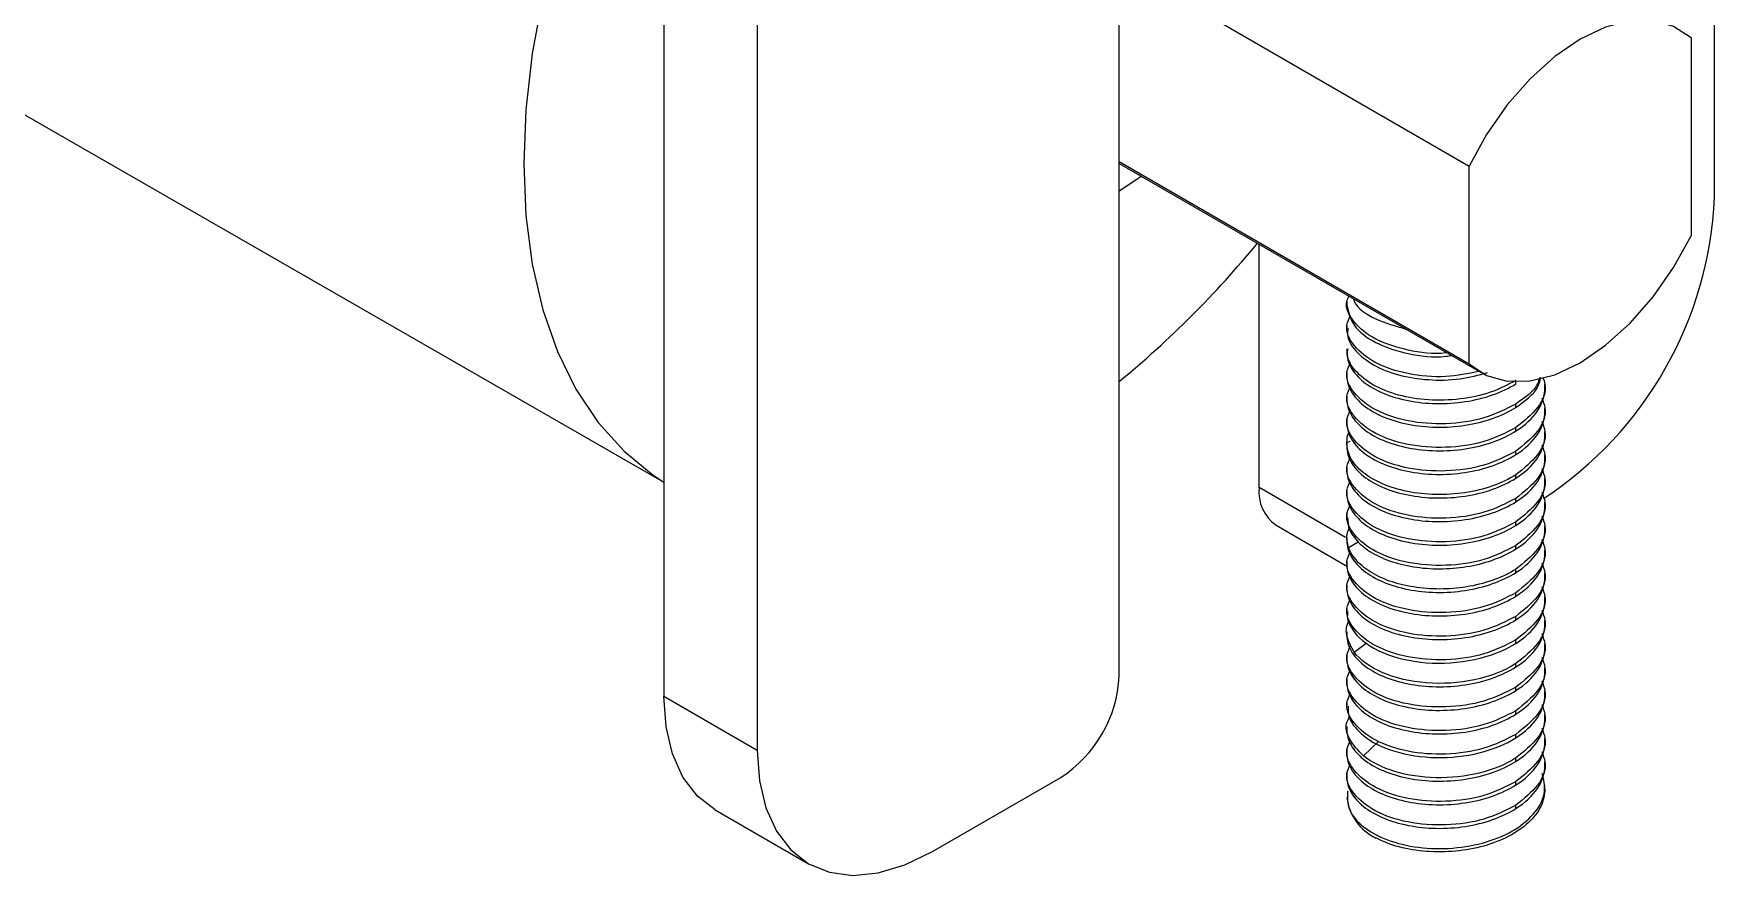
# Model space of a CAD drawing. Header units: millimetres. Extents: x 2 to 418, y 2 to 295.
# Drawn here: x 355.91 to 362.7, y 79.77 to 83.17 of the extents above; entities that cross this region are included whole.
import ezdxf

# ---------------------------------------------------------------- set-up
doc = ezdxf.new("R2010")
doc.units = ezdxf.units.MM

msp = doc.modelspace()

# ---------------------------------------------------------------- linework, layer by layer
at = {"color": 7, "linetype": 'Continuous', "lineweight": 25}
for p, q in [((346.49326, 88.23004), (358.46037, 81.35999)), ((358.46037, 85.50296), (358.46037, 80.49485)), ((358.8375, 85.28525), (358.8375, 80.27714)), ((362.70301, 82.50865), (362.70301, 84.84962)), ((360.29885, 80.5764), (360.29885, 83.5978)), ((360.29885, 83.45233), (361.71306, 82.63592)), ((362.60873, 83.15298), (362.60873, 82.35479)), ((360.29885, 82.65414), (361.71306, 81.83773)), ((360.29885, 82.64656), (361.76093, 81.80252)), ((361.71306, 81.83773), (361.71306, 82.63592)), ((360.86454, 81.33838), (360.86454, 82.31999)), ((361.21878, 82.08873), (361.21878, 82.07513)), ((361.21878, 81.99347), (361.21878, 81.97987)), ((361.21878, 81.89821), (361.21878, 81.8846)), ((361.21878, 81.80295), (361.21878, 81.78934)), ((362.01878, 81.7417), (362.01878, 81.75531)), ((361.21878, 81.70768), (361.21878, 81.69407)), ((361.90163, 81.66178), (361.90163, 81.67539)), ((361.21878, 81.61242), (361.21878, 81.59881)), ((362.01878, 81.64644), (362.01878, 81.66005)), ((361.90163, 81.56652), (361.90163, 81.58012)), ((362.01878, 81.55118), (362.01878, 81.56479)), ((361.21878, 81.51715), (361.21878, 81.50355)), ((361.90163, 81.47125), (361.90163, 81.48486)), ((362.01878, 81.45592), (362.01878, 81.46952)), ((361.21878, 81.42189), (361.21878, 81.40828)), ((361.21878, 81.32663), (361.21878, 81.31302)), ((361.90163, 81.37599), (361.90163, 81.3896)), ((362.01878, 81.36065), (362.01878, 81.37426)), ((361.90163, 81.28073), (361.90163, 81.29433)), ((362.01878, 81.26539), (362.01878, 81.279)), ((361.21878, 81.23137), (361.21878, 81.21776)), ((361.22087, 81.21783), (361.22576, 81.17766)), ((361.90163, 81.18546), (361.90163, 81.19907)), ((360.93358, 81.18576), (361.22165, 81.01947)), ((361.21878, 81.1361), (361.21878, 81.12249)), ((362.01878, 81.17013), (362.01878, 81.18373)), ((361.90163, 81.0902), (361.90163, 81.10381)), ((362.01878, 81.07486), (362.01878, 81.08847)), ((361.21878, 81.04084), (361.21878, 81.02723)), ((361.90163, 80.99494), (361.90163, 81.00855)), ((362.01878, 80.9796), (362.01878, 80.99321)), ((361.21878, 80.94558), (361.21878, 80.93197)), ((361.21878, 80.85031), (361.21878, 80.83671)), ((361.90163, 80.89967), (361.90163, 80.91328)), ((362.01878, 80.88434), (362.01878, 80.89795)), ((361.90163, 80.80441), (361.90163, 80.81802)), ((362.01878, 80.78907), (362.01878, 80.80268)), ((361.21878, 80.75505), (361.21878, 80.74144)), ((361.90163, 80.70915), (361.90163, 80.72276)), ((361.21878, 80.65979), (361.21878, 80.64618)), ((362.01878, 80.69381), (362.01878, 80.70742)), ((361.90163, 80.61388), (361.90163, 80.62749)), ((362.01878, 80.59855), (362.01878, 80.61216)), ((361.21878, 80.56452), (361.21878, 80.55092)), ((361.90163, 80.51862), (361.90163, 80.53223)), ((362.01878, 80.50328), (362.01878, 80.51689)), ((358.8375, 80.27714), (358.46037, 80.49485)), ((361.21878, 80.46926), (361.21878, 80.45565)), ((361.21878, 80.37399), (361.21878, 80.36039)), ((361.90163, 80.42336), (361.90163, 80.43697)), ((362.01878, 80.40802), (362.01878, 80.42163)), ((361.28556, 80.25512), (361.34808, 80.31448)), ((361.90163, 80.32809), (361.90163, 80.3417)), ((362.01878, 80.31276), (362.01878, 80.32637)), ((361.21878, 80.27874), (361.21878, 80.26513)), ((361.90163, 80.23283), (361.90163, 80.24644)), ((361.21878, 80.18347), (361.21878, 80.16986)), ((362.01878, 80.2175), (362.01878, 80.2311)), ((359.5446, 79.8688), (360.06315, 80.16815)), ((361.90163, 80.13757), (361.90163, 80.15118)), ((362.01878, 80.12223), (362.01878, 80.13584)), ((358.66752, 80.037), (359.04464, 79.81929)), ((361.90163, 80.04231), (361.90163, 80.05591))]:
    msp.add_line(p, q, dxfattribs=at)
at = {"color": 8, "linetype": 'Continuous', "lineweight": 25}
for p, q in [((361.90163, 81.75704), (361.90163, 81.7651)), ((361.21892, 81.5197), (361.23202, 81.52579)), ((361.21336, 81.137), (360.86454, 81.33838)), ((361.22586, 81.09587), (361.26479, 81.11883)), ((361.24838, 80.67375), (361.29652, 80.70958))]:
    msp.add_line(p, q, dxfattribs=at)
at = {"color": 7, "linetype": 'Continuous', "lineweight": 25, "flags": 128}
for points in [[(358.46037, 84.58275), (358.41757, 84.5055), (358.29935, 84.27285), (358.19477, 84.03618), (358.10472, 83.79751), (358.02998, 83.55887), (357.97117, 83.32231), (357.9288, 83.08983), (357.90323, 82.86343), (357.89469, 82.64503), (357.90323, 82.4365), (357.9288, 82.23961), (357.97117, 82.05605), (358.02998, 81.88739), (358.10472, 81.73505), (358.19477, 81.60035), (358.29935, 81.48442), (358.41757, 81.38827), (358.46037, 81.36043)], [(362.60873, 83.15298), (362.53848, 83.19974), (362.45567, 83.22306), (362.36304, 83.22215), (362.26368, 83.19705), (362.1609, 83.14859), (362.05812, 83.07838), (361.95876, 82.98877), (361.86613, 82.88273), (361.78331, 82.76379), (361.71306, 82.63592)], [(360.29885, 82.53635), (360.33801, 82.56108), (360.3877, 82.59526)], [(361.71306, 81.83773), (361.78331, 81.79097), (361.86613, 81.76765), (361.95876, 81.76856), (362.05812, 81.79366), (362.1609, 81.84212), (362.26368, 81.91233), (362.36304, 82.00194), (362.45567, 82.10798), (362.53848, 82.22692), (362.60873, 82.35479)], [(358.66752, 80.037), (358.66748, 80.03702), (358.59542, 80.09285), (358.53744, 80.16863), (358.49498, 80.2625), (358.46908, 80.37214), (358.46037, 80.49485)], [(358.8375, 80.27714), (358.8462, 80.15443), (358.8721, 80.04479), (358.91457, 79.95093), (358.97254, 79.87515), (359.0446, 79.81931), (359.12898, 79.78481), (359.22358, 79.77248), (359.3261, 79.78262), (359.43399, 79.815), (359.5446, 79.8688)]]:
    msp.add_lwpolyline(points, dxfattribs=at)
at = {"color": 7, "linetype": 'Continuous', "lineweight": 25}
for centre, radius, start, end in [((361.1741, 82.57387), 1.53031, 303.256245, 357.55727), ((357.71752, 84.90801), 4.06628, 309.406104, 320.54782), ((361.02787, 81.32035), 0.16433, 173.701152, 234.986667), ((359.78711, 80.59968), 0.51227, 302.605478, 357.394522), ((361.42424, 80.11026), 0.20683, 186.593628, 244.726513)]:
    msp.add_arc(centre, radius, start, end, dxfattribs=at)
for points, knots in [([(361.62281, 81.88225), (361.62147, 81.88204), (361.56912, 81.87385), (361.46135, 81.89028), (361.32795, 81.93249), (361.24251, 82.00394), (361.20842, 82.06874), (361.2237, 82.10346), (361.22693, 82.11079)], [0, 0, 0, 0, 0.0061199, 0.2390103, 0.4719007, 0.7047911, 0.9376815, 1, 1, 1, 1]), ([(361.21878, 82.07513), (361.22478, 82.04693), (361.23678, 81.99055), (361.32947, 81.91894), (361.46099, 81.87618), (361.57544, 81.86046), (361.63389, 81.87025), (361.64142, 81.87151)], [0, 0, 0, 0, 0.241086, 0.482172, 0.723258, 0.964344, 1, 1, 1, 1]), ([(361.24456, 82.10061), (361.24595, 82.09637), (361.25635, 82.06449), (361.32831, 82.015), (361.41534, 81.98988), (361.45741, 81.97773)], [0, 0, 0, 0, 0.0733636, 0.5519793, 1, 1, 1, 1]), ([(361.75312, 81.80702), (361.70863, 81.79808), (361.61343, 81.77895), (361.46156, 81.79296), (361.32813, 81.83776), (361.24157, 81.90857), (361.20781, 81.97988), (361.22738, 82.02076), (361.23387, 82.0343)], [0, 0, 0, 0, 0.1633372, 0.3494528, 0.5355684, 0.721684, 0.9077996, 1, 1, 1, 1]), ([(361.22339, 81.97973), (361.22213, 81.97193), (361.21716, 81.94115), (361.25068, 81.8884), (361.32086, 81.83096), (361.42436, 81.78972), (361.54659, 81.77009), (361.67404, 81.77209), (361.75071, 81.79228), (361.7873, 81.80191)], [0, 0, 0, 0, 0.054252, 0.2141991, 0.3741462, 0.5340934, 0.6940405, 0.8539877, 1, 1, 1, 1]), ([(361.21878, 81.8846), (361.21878, 81.86342), (361.22461, 81.84224), (361.24741, 81.80183), (361.26438, 81.7826), (361.30801, 81.74788), (361.33467, 81.73239), (361.39538, 81.7066), (361.42943, 81.69631), (361.50199, 81.68194), (361.5405, 81.67786), (361.61866, 81.67639), (361.6583, 81.679), (361.73533, 81.69082), (361.77271, 81.70003), (361.84197, 81.72438), (361.87386, 81.73952), (361.90163, 81.75704)], [0, 0, 0, 0, 0.125, 0.125, 0.25, 0.25, 0.375, 0.375, 0.5, 0.5, 0.625, 0.625, 0.75, 0.75, 0.875, 0.875, 1, 1, 1, 1]), ([(361.90163, 81.77065), (361.86853, 81.75319), (361.80235, 81.71827), (361.67658, 81.6919), (361.54693, 81.68806), (361.42427, 81.70817), (361.32088, 81.74928), (361.25068, 81.80675), (361.21716, 81.8595), (361.22213, 81.89028), (361.22339, 81.89807)], [0, 0, 0, 0, 0.1362549, 0.2725098, 0.4087646, 0.5450195, 0.6812744, 0.8175293, 0.9537841, 1, 1, 1, 1]), ([(361.90163, 81.67539), (361.86036, 81.65449), (361.77782, 81.61268), (361.61822, 81.59014), (361.46201, 81.60182), (361.32801, 81.6474), (361.2416, 81.718), (361.20781, 81.78936), (361.22738, 81.83023), (361.23387, 81.84377)], [0, 0, 0, 0, 0.15395527, 0.30791054, 0.46186582, 0.61582109, 0.76977636, 0.92373163, 1, 1, 1, 1]), ([(361.90163, 81.58012), (361.86036, 81.55922), (361.77782, 81.51742), (361.61822, 81.49488), (361.46201, 81.50655), (361.32801, 81.55214), (361.2416, 81.62274), (361.20781, 81.6941), (361.22738, 81.73497), (361.23387, 81.74851)], [0, 0, 0, 0, 0.15395527, 0.30791054, 0.46186582, 0.61582109, 0.76977636, 0.92373163, 1, 1, 1, 1]), ([(361.21878, 81.78934), (361.21878, 81.76815), (361.22461, 81.74698), (361.24741, 81.70657), (361.26438, 81.68734), (361.30801, 81.65262), (361.33467, 81.63713), (361.39538, 81.61134), (361.42943, 81.60105), (361.50199, 81.58667), (361.5405, 81.58259), (361.61866, 81.58113), (361.6583, 81.58374), (361.73533, 81.59556), (361.77271, 81.60477), (361.84197, 81.62912), (361.87386, 81.64426), (361.90163, 81.66178)], [0, 0, 0, 0, 0.125, 0.125, 0.25, 0.25, 0.375, 0.375, 0.5, 0.5, 0.625, 0.625, 0.75, 0.75, 0.875, 0.875, 1, 1, 1, 1]), ([(362.00985, 81.78298), (362.0134, 81.7738), (362.02906, 81.73332), (361.99739, 81.65727), (361.93355, 81.60584), (361.90163, 81.58012)], [0, 0, 0, 0, 0.1278899, 0.563945, 1, 1, 1, 1]), ([(361.90163, 81.66178), (361.93714, 81.68715), (361.98754, 81.72317), (361.99801, 81.76874), (362.0011, 81.7822)], [0, 0, 0, 0, 0.70452424, 1, 1, 1, 1]), ([(361.99658, 81.78181), (361.99437, 81.77316), (361.98402, 81.73259), (361.93791, 81.70058), (361.90163, 81.67539)], [0, 0, 0, 0, 0.2131441, 1, 1, 1, 1]), ([(361.90163, 81.56652), (361.93865, 81.58987), (361.9683, 81.61747), (362.00837, 81.67729), (362.01878, 81.70949), (362.01878, 81.7417)], [0, 0, 0, 0, 0.5, 0.5, 1, 1, 1, 1]), ([(361.21878, 81.69407), (361.21878, 81.67289), (361.22461, 81.65171), (361.24741, 81.6113), (361.26438, 81.59208), (361.30801, 81.55735), (361.33467, 81.54186), (361.39538, 81.51608), (361.42943, 81.50578), (361.50199, 81.49141), (361.5405, 81.48733), (361.61866, 81.48586), (361.6583, 81.48848), (361.73533, 81.5003), (361.77271, 81.50951), (361.84197, 81.53386), (361.87386, 81.549), (361.90163, 81.56652)], [0, 0, 0, 0, 0.125, 0.125, 0.25, 0.25, 0.375, 0.375, 0.5, 0.5, 0.625, 0.625, 0.75, 0.75, 0.875, 0.875, 1, 1, 1, 1]), ([(362.0056, 81.70088), (362.01111, 81.68735), (362.02936, 81.64257), (361.99792, 81.56204), (361.93373, 81.51059), (361.90163, 81.48486)], [0, 0, 0, 0, 0.1779191, 0.5889596, 1, 1, 1, 1]), ([(361.90163, 81.48486), (361.86036, 81.46396), (361.77782, 81.42216), (361.61822, 81.39962), (361.46201, 81.41129), (361.32801, 81.45688), (361.2416, 81.52747), (361.20781, 81.59884), (361.22738, 81.63971), (361.23387, 81.65325)], [0, 0, 0, 0, 0.15395527, 0.30791054, 0.46186582, 0.61582109, 0.76977636, 0.92373163, 1, 1, 1, 1]), ([(361.21881, 81.6015), (361.21832, 81.58021), (361.22372, 81.55888), (361.24581, 81.51811), (361.26251, 81.49868), (361.30576, 81.46354), (361.3323, 81.44783), (361.39294, 81.42164), (361.42703, 81.41115), (361.49979, 81.39644), (361.53845, 81.39221), (361.61698, 81.39053), (361.65685, 81.39307), (361.73434, 81.40481), (361.77195, 81.41402), (361.84164, 81.43843), (361.87371, 81.45364), (361.90163, 81.47125)], [0, 0, 0, 0, 0.125, 0.125, 0.25, 0.25, 0.375, 0.375, 0.5, 0.5, 0.625, 0.625, 0.75, 0.75, 0.875, 0.875, 1, 1, 1, 1]), ([(361.90163, 81.47125), (361.93865, 81.49461), (361.9683, 81.52221), (362.00837, 81.58203), (362.01878, 81.61423), (362.01878, 81.64644)], [0, 0, 0, 0, 0.5, 0.5, 1, 1, 1, 1]), ([(362.0056, 81.60561), (362.01111, 81.59209), (362.02936, 81.5473), (361.99792, 81.46678), (361.93373, 81.41533), (361.90163, 81.3896)], [0, 0, 0, 0, 0.1779191, 0.5889596, 1, 1, 1, 1]), ([(361.21881, 81.51985), (361.21931, 81.53391), (361.21984, 81.54874), (361.22804, 81.56264), (361.22847, 81.56336)], [0, 0, 0, 0, 0.9483029, 1, 1, 1, 1]), ([(361.90163, 81.37599), (361.93865, 81.39935), (361.9683, 81.42695), (362.00837, 81.48677), (362.01878, 81.51897), (362.01878, 81.55118)], [0, 0, 0, 0, 0.5, 0.5, 1, 1, 1, 1]), ([(361.90163, 81.29433), (361.86036, 81.27343), (361.77782, 81.23163), (361.61822, 81.20909), (361.46201, 81.22076), (361.32801, 81.26635), (361.2416, 81.33695), (361.20781, 81.40831), (361.22738, 81.44918), (361.23387, 81.46272)], [0, 0, 0, 0, 0.15395527, 0.30791054, 0.46186582, 0.61582109, 0.76977636, 0.92373163, 1, 1, 1, 1]), ([(361.90163, 81.3896), (361.87371, 81.37199), (361.84164, 81.35678), (361.77195, 81.33236), (361.73434, 81.32316), (361.65685, 81.31141), (361.61698, 81.30887), (361.53845, 81.31056), (361.49979, 81.31478), (361.42703, 81.3295), (361.39294, 81.33998), (361.3323, 81.36618), (361.30576, 81.38189), (361.26251, 81.41703), (361.24581, 81.43646), (361.22372, 81.47722), (361.21832, 81.49855), (361.21881, 81.51985)], [0, 0, 0, 0, 0.125, 0.125, 0.25, 0.25, 0.375, 0.375, 0.5, 0.5, 0.625, 0.625, 0.75, 0.75, 0.875, 0.875, 1, 1, 1, 1]), ([(361.21878, 81.50355), (361.21878, 81.48237), (361.22461, 81.46119), (361.24741, 81.42078), (361.26438, 81.40155), (361.30801, 81.36683), (361.33467, 81.35134), (361.39538, 81.32555), (361.42943, 81.31526), (361.50199, 81.30088), (361.5405, 81.2968), (361.61866, 81.29534), (361.6583, 81.29795), (361.73533, 81.30977), (361.77271, 81.31898), (361.84197, 81.34333), (361.87386, 81.35847), (361.90163, 81.37599)], [0, 0, 0, 0, 0.125, 0.125, 0.25, 0.25, 0.375, 0.375, 0.5, 0.5, 0.625, 0.625, 0.75, 0.75, 0.875, 0.875, 1, 1, 1, 1]), ([(362.0056, 81.51035), (362.01111, 81.49682), (362.02936, 81.45204), (361.99792, 81.37152), (361.93373, 81.32006), (361.90163, 81.29433)], [0, 0, 0, 0, 0.1779191, 0.5889596, 1, 1, 1, 1]), ([(361.21878, 81.40828), (361.21878, 81.3871), (361.22461, 81.36592), (361.24741, 81.32551), (361.26438, 81.30629), (361.30801, 81.27156), (361.33467, 81.25607), (361.39538, 81.23029), (361.42943, 81.21999), (361.50199, 81.20562), (361.5405, 81.20154), (361.61866, 81.20007), (361.6583, 81.20269), (361.73533, 81.21451), (361.77271, 81.22372), (361.84197, 81.24807), (361.87386, 81.26321), (361.90163, 81.28073)], [0, 0, 0, 0, 0.125, 0.125, 0.25, 0.25, 0.375, 0.375, 0.5, 0.5, 0.625, 0.625, 0.75, 0.75, 0.875, 0.875, 1, 1, 1, 1]), ([(361.90163, 81.28073), (361.93865, 81.30408), (361.9683, 81.33168), (362.00837, 81.3915), (362.01878, 81.4237), (362.01878, 81.45592)], [0, 0, 0, 0, 0.5, 0.5, 1, 1, 1, 1]), ([(362.0056, 81.41509), (362.01111, 81.40156), (362.02936, 81.35678), (361.99792, 81.27626), (361.93373, 81.2248), (361.90163, 81.19907)], [0, 0, 0, 0, 0.1779191, 0.5889596, 1, 1, 1, 1]), ([(361.90163, 81.19907), (361.86036, 81.17817), (361.77782, 81.13637), (361.61822, 81.11383), (361.46201, 81.1255), (361.32801, 81.17109), (361.2416, 81.24168), (361.20781, 81.31305), (361.22738, 81.35392), (361.23387, 81.36746)], [0, 0, 0, 0, 0.1539553, 0.3079105, 0.4618658, 0.6158211, 0.7697764, 0.9237316, 1, 1, 1, 1]), ([(361.90163, 81.18546), (361.93865, 81.20882), (361.9683, 81.23642), (362.00837, 81.29624), (362.01878, 81.32844), (362.01878, 81.36065)], [0, 0, 0, 0, 0.5, 0.5, 1, 1, 1, 1]), ([(361.90163, 81.10381), (361.86036, 81.08291), (361.77782, 81.0411), (361.61822, 81.01857), (361.46201, 81.03024), (361.32801, 81.07582), (361.2416, 81.14642), (361.20781, 81.21778), (361.22738, 81.25865), (361.23387, 81.27219)], [0, 0, 0, 0, 0.1539553, 0.3079105, 0.4618658, 0.6158211, 0.7697764, 0.9237316, 1, 1, 1, 1]), ([(361.21878, 81.31302), (361.21878, 81.29184), (361.22461, 81.27066), (361.24741, 81.23025), (361.26438, 81.21102), (361.30801, 81.1763), (361.33467, 81.16081), (361.39538, 81.13502), (361.42943, 81.12473), (361.50199, 81.11036), (361.5405, 81.10628), (361.61866, 81.10481), (361.6583, 81.10742), (361.73533, 81.11925), (361.77271, 81.12845), (361.84197, 81.1528), (361.87386, 81.16794), (361.90163, 81.18546)], [0, 0, 0, 0, 0.125, 0.125, 0.25, 0.25, 0.375, 0.375, 0.5, 0.5, 0.625, 0.625, 0.75, 0.75, 0.875, 0.875, 1, 1, 1, 1]), ([(362.0056, 81.31983), (362.01111, 81.3063), (362.02936, 81.26151), (361.99792, 81.18099), (361.93373, 81.12954), (361.90163, 81.10381)], [0, 0, 0, 0, 0.1779191, 0.5889596, 1, 1, 1, 1]), ([(361.90163, 81.0902), (361.93865, 81.11356), (361.9683, 81.14116), (362.00837, 81.20098), (362.01878, 81.23318), (362.01878, 81.26539)], [0, 0, 0, 0, 0.5, 0.5, 1, 1, 1, 1]), ([(362.0056, 81.22456), (362.01111, 81.21103), (362.02936, 81.16625), (361.99792, 81.08573), (361.93373, 81.03427), (361.90163, 81.00855)], [0, 0, 0, 0, 0.17791911, 0.58895955, 1, 1, 1, 1]), ([(361.22576, 81.09601), (361.22104, 81.11349), (361.21395, 81.13975), (361.22449, 81.16544), (361.22802, 81.17403)], [0, 0, 0, 0, 0.665718, 1, 1, 1, 1]), ([(361.21878, 81.12249), (361.21878, 81.10131), (361.22461, 81.08013), (361.24741, 81.03972), (361.26438, 81.0205), (361.30801, 80.98577), (361.33467, 80.97028), (361.39538, 80.9445), (361.42943, 80.93421), (361.50199, 80.91983), (361.5405, 80.91575), (361.61866, 80.91428), (361.6583, 80.9169), (361.73533, 80.92872), (361.77271, 80.93793), (361.84197, 80.96228), (361.87386, 80.97742), (361.90163, 80.99494)], [0, 0, 0, 0, 0.125, 0.125, 0.25, 0.25, 0.375, 0.375, 0.5, 0.5, 0.625, 0.625, 0.75, 0.75, 0.875, 0.875, 1, 1, 1, 1]), ([(361.22576, 81.17766), (361.23248, 81.15853), (361.24404, 81.13992), (361.27602, 81.10522), (361.29644, 81.08914), (361.34462, 81.06075), (361.37238, 81.04846), (361.43324, 81.02866), (361.46633, 81.02116), (361.53543, 81.0116), (361.57143, 81.00954), (361.6437, 81.01111), (361.67998, 81.01474), (361.75016, 81.02753), (361.78406, 81.03668), (361.84701, 81.05996), (361.87606, 81.07407), (361.90163, 81.0902)], [0, 0, 0, 0, 0.125, 0.125, 0.25, 0.25, 0.375, 0.375, 0.5, 0.5, 0.625, 0.625, 0.75, 0.75, 0.875, 0.875, 1, 1, 1, 1]), ([(361.90163, 80.99494), (361.93865, 81.01829), (361.9683, 81.04589), (362.00837, 81.10572), (362.01878, 81.13791), (362.01878, 81.17013)], [0, 0, 0, 0, 0.5, 0.5, 1, 1, 1, 1]), ([(362.0056, 81.1293), (362.01111, 81.11577), (362.02936, 81.07099), (361.99792, 80.99047), (361.93373, 80.93901), (361.90163, 80.91328)], [0, 0, 0, 0, 0.1779191, 0.5889596, 1, 1, 1, 1]), ([(361.90163, 80.91328), (361.86036, 80.89238), (361.77782, 80.85058), (361.61822, 80.82804), (361.46201, 80.83971), (361.32801, 80.8853), (361.2416, 80.95589), (361.20781, 81.02726), (361.22738, 81.06813), (361.23387, 81.08167)], [0, 0, 0, 0, 0.15395527, 0.30791054, 0.46186582, 0.61582109, 0.76977636, 0.92373163, 1, 1, 1, 1]), ([(361.90163, 81.00855), (361.87606, 80.99242), (361.84701, 80.9783), (361.78406, 80.95503), (361.75016, 80.94587), (361.67998, 80.93309), (361.6437, 80.92945), (361.57143, 80.92788), (361.53543, 80.92995), (361.46633, 80.93951), (361.43324, 80.94701), (361.37238, 80.96681), (361.34462, 80.9791), (361.29644, 81.00748), (361.27602, 81.02357), (361.24404, 81.05827), (361.23248, 81.07687), (361.22576, 81.09601)], [0, 0, 0, 0, 0.125, 0.125, 0.25, 0.25, 0.375, 0.375, 0.5, 0.5, 0.625, 0.625, 0.75, 0.75, 0.875, 0.875, 1, 1, 1, 1]), ([(361.90163, 80.89967), (361.93865, 80.92303), (361.9683, 80.95063), (362.00837, 81.01045), (362.01878, 81.04265), (362.01878, 81.07486)], [0, 0, 0, 0, 0.5, 0.5, 1, 1, 1, 1]), ([(361.90163, 80.81802), (361.86036, 80.79712), (361.77782, 80.75532), (361.61822, 80.73278), (361.46201, 80.74445), (361.32801, 80.79004), (361.2416, 80.86063), (361.20781, 80.93199), (361.22738, 80.97286), (361.23387, 80.9864)], [0, 0, 0, 0, 0.1539553, 0.3079105, 0.4618658, 0.6158211, 0.7697764, 0.9237316, 1, 1, 1, 1]), ([(361.21878, 81.02723), (361.21878, 81.00605), (361.22461, 80.98487), (361.24741, 80.94446), (361.26438, 80.92523), (361.30801, 80.89051), (361.33467, 80.87502), (361.39538, 80.84923), (361.42943, 80.83894), (361.50199, 80.82457), (361.5405, 80.82049), (361.61866, 80.81902), (361.6583, 80.82163), (361.73533, 80.83346), (361.77271, 80.84267), (361.84197, 80.86702), (361.87386, 80.88215), (361.90163, 80.89967)], [0, 0, 0, 0, 0.125, 0.125, 0.25, 0.25, 0.375, 0.375, 0.5, 0.5, 0.625, 0.625, 0.75, 0.75, 0.875, 0.875, 1, 1, 1, 1]), ([(362.0056, 81.03404), (362.01111, 81.02051), (362.02936, 80.97572), (361.99792, 80.8952), (361.93373, 80.84375), (361.90163, 80.81802)], [0, 0, 0, 0, 0.17791911, 0.58895955, 1, 1, 1, 1]), ([(361.21878, 80.93197), (361.21878, 80.91079), (361.22461, 80.88961), (361.24741, 80.8492), (361.26438, 80.82997), (361.30801, 80.79525), (361.33467, 80.77976), (361.39538, 80.75397), (361.42943, 80.74368), (361.50199, 80.72931), (361.5405, 80.72523), (361.61866, 80.72376), (361.6583, 80.72637), (361.73533, 80.73819), (361.77271, 80.7474), (361.84197, 80.77175), (361.87386, 80.78689), (361.90163, 80.80441)], [0, 0, 0, 0, 0.125, 0.125, 0.25, 0.25, 0.375, 0.375, 0.5, 0.5, 0.625, 0.625, 0.75, 0.75, 0.875, 0.875, 1, 1, 1, 1]), ([(361.90163, 80.80441), (361.93865, 80.82777), (361.9683, 80.85537), (362.00837, 80.91519), (362.01878, 80.94739), (362.01878, 80.9796)], [0, 0, 0, 0, 0.5, 0.5, 1, 1, 1, 1]), ([(362.0056, 80.93877), (362.01111, 80.92524), (362.02936, 80.88046), (361.99792, 80.79994), (361.93373, 80.74848), (361.90163, 80.72276)], [0, 0, 0, 0, 0.17791911, 0.58895955, 1, 1, 1, 1]), ([(361.90163, 80.72276), (361.86036, 80.70185), (361.77782, 80.66005), (361.61822, 80.63751), (361.46201, 80.64919), (361.32801, 80.69477), (361.2416, 80.76537), (361.20781, 80.83673), (361.22738, 80.8776), (361.23387, 80.89114)], [0, 0, 0, 0, 0.15395527, 0.30791054, 0.46186582, 0.61582109, 0.76977636, 0.92373163, 1, 1, 1, 1]), ([(361.90163, 80.70915), (361.93865, 80.73251), (361.9683, 80.7601), (362.00837, 80.81993), (362.01878, 80.85213), (362.01878, 80.88434)], [0, 0, 0, 0, 0.5, 0.5, 1, 1, 1, 1]), ([(361.24828, 80.67387), (361.23735, 80.69387), (361.21547, 80.73385), (361.21381, 80.77885), (361.22765, 80.79918), (361.22812, 80.79987)], [0, 0, 0, 0, 0.4912829, 0.9825658, 1, 1, 1, 1]), ([(361.2225, 80.83659), (361.22141, 80.82989), (361.21689, 80.80216), (361.23474, 80.77564), (361.24828, 80.75553)], [0, 0, 0, 0, 0.2416115, 1, 1, 1, 1]), ([(362.0056, 80.84351), (362.01111, 80.82998), (362.02936, 80.7852), (361.99792, 80.70468), (361.93373, 80.65322), (361.90163, 80.62749)], [0, 0, 0, 0, 0.1779191, 0.5889596, 1, 1, 1, 1]), ([(361.90163, 80.61388), (361.93865, 80.63724), (361.9683, 80.66484), (362.00837, 80.72466), (362.01878, 80.75686), (362.01878, 80.78907)], [0, 0, 0, 0, 0.5, 0.5, 1, 1, 1, 1]), ([(361.21878, 80.74144), (361.21878, 80.72026), (361.22461, 80.69908), (361.24741, 80.65867), (361.26438, 80.63944), (361.30801, 80.60472), (361.33467, 80.58923), (361.39538, 80.56345), (361.42943, 80.55315), (361.50199, 80.53878), (361.5405, 80.5347), (361.61866, 80.53323), (361.6583, 80.53585), (361.73533, 80.54767), (361.77271, 80.55688), (361.84197, 80.58123), (361.87386, 80.59637), (361.90163, 80.61388)], [0, 0, 0, 0, 0.125, 0.125, 0.25, 0.25, 0.375, 0.375, 0.5, 0.5, 0.625, 0.625, 0.75, 0.75, 0.875, 0.875, 1, 1, 1, 1]), ([(361.24828, 80.75553), (361.27303, 80.72291), (361.31302, 80.69391), (361.41414, 80.65052), (361.47517, 80.63618), (361.60388, 80.62614), (361.67144, 80.63045), (361.79716, 80.65732), (361.8552, 80.67986), (361.90163, 80.70915)], [0, 0, 0, 0, 0.25, 0.25, 0.5, 0.5, 0.75, 0.75, 1, 1, 1, 1]), ([(362.0056, 80.74825), (362.01111, 80.73472), (362.02936, 80.68993), (361.99792, 80.60941), (361.93373, 80.55796), (361.90163, 80.53223)], [0, 0, 0, 0, 0.17791911, 0.58895955, 1, 1, 1, 1]), ([(361.90163, 80.53223), (361.86036, 80.51133), (361.77782, 80.46953), (361.61822, 80.44699), (361.46201, 80.45866), (361.32801, 80.50425), (361.2416, 80.57484), (361.20781, 80.6462), (361.22738, 80.68708), (361.23387, 80.70061)], [0, 0, 0, 0, 0.15395527, 0.30791054, 0.46186582, 0.61582109, 0.76977636, 0.92373163, 1, 1, 1, 1]), ([(361.21878, 80.64618), (361.21878, 80.625), (361.22461, 80.60382), (361.24741, 80.56341), (361.26438, 80.54418), (361.30801, 80.50946), (361.33467, 80.49397), (361.39538, 80.46818), (361.42943, 80.45789), (361.50199, 80.44352), (361.5405, 80.43944), (361.61866, 80.43797), (361.6583, 80.44058), (361.73533, 80.4524), (361.77271, 80.46161), (361.84197, 80.48596), (361.87386, 80.5011), (361.90163, 80.51862)], [0, 0, 0, 0, 0.125, 0.125, 0.25, 0.25, 0.375, 0.375, 0.5, 0.5, 0.625, 0.625, 0.75, 0.75, 0.875, 0.875, 1, 1, 1, 1]), ([(361.90163, 80.62749), (361.8552, 80.5982), (361.79716, 80.57567), (361.67144, 80.5488), (361.60388, 80.54448), (361.47517, 80.55453), (361.41414, 80.56887), (361.31302, 80.61226), (361.27303, 80.64126), (361.24828, 80.67387)], [0, 0, 0, 0, 0.25, 0.25, 0.5, 0.5, 0.75, 0.75, 1, 1, 1, 1]), ([(361.90163, 80.51862), (361.93865, 80.54198), (361.9683, 80.56958), (362.00837, 80.6294), (362.01878, 80.6616), (362.01878, 80.69381)], [0, 0, 0, 0, 0.5, 0.5, 1, 1, 1, 1]), ([(362.0056, 80.65298), (362.01111, 80.63945), (362.02936, 80.59467), (361.99792, 80.51415), (361.93373, 80.46269), (361.90163, 80.43697)], [0, 0, 0, 0, 0.1779191, 0.5889596, 1, 1, 1, 1]), ([(361.90163, 80.43697), (361.86036, 80.41607), (361.77782, 80.37426), (361.61822, 80.35172), (361.46201, 80.3634), (361.32801, 80.40898), (361.2416, 80.47958), (361.20781, 80.55094), (361.22738, 80.59181), (361.23387, 80.60535)], [0, 0, 0, 0, 0.15395527, 0.30791054, 0.46186582, 0.61582109, 0.76977636, 0.92373163, 1, 1, 1, 1]), ([(361.90163, 80.42336), (361.93865, 80.44672), (361.9683, 80.47432), (362.00837, 80.53414), (362.01878, 80.56634), (362.01878, 80.59855)], [0, 0, 0, 0, 0.5, 0.5, 1, 1, 1, 1]), ([(361.90163, 80.3417), (361.86036, 80.3208), (361.77782, 80.279), (361.61822, 80.25646), (361.46201, 80.26813), (361.32801, 80.31372), (361.2416, 80.38432), (361.20781, 80.45568), (361.22738, 80.49655), (361.23387, 80.51009)], [0, 0, 0, 0, 0.1539553, 0.3079105, 0.4618658, 0.6158211, 0.7697764, 0.9237316, 1, 1, 1, 1]), ([(361.21878, 80.55092), (361.21878, 80.52973), (361.22461, 80.50856), (361.24741, 80.46814), (361.26438, 80.44892), (361.30801, 80.4142), (361.33467, 80.39871), (361.39538, 80.37292), (361.42943, 80.36263), (361.50199, 80.34825), (361.5405, 80.34417), (361.61866, 80.34271), (361.6583, 80.34532), (361.73533, 80.35714), (361.77271, 80.36635), (361.84197, 80.3907), (361.87386, 80.40584), (361.90163, 80.42336)], [0, 0, 0, 0, 0.125, 0.125, 0.25, 0.25, 0.375, 0.375, 0.5, 0.5, 0.625, 0.625, 0.75, 0.75, 0.875, 0.875, 1, 1, 1, 1]), ([(362.0056, 80.55772), (362.01111, 80.54419), (362.02936, 80.49941), (361.99792, 80.41889), (361.93373, 80.36743), (361.90163, 80.3417)], [0, 0, 0, 0, 0.1779191, 0.5889596, 1, 1, 1, 1]), ([(361.22361, 80.45585), (361.2237, 80.43817), (361.22392, 80.39558), (361.26278, 80.35852), (361.2855, 80.33685)], [0, 0, 0, 0, 0.4151836, 1, 1, 1, 1]), ([(361.90163, 80.32809), (361.93865, 80.35145), (361.9683, 80.37905), (362.00837, 80.43887), (362.01878, 80.47107), (362.01878, 80.50328)], [0, 0, 0, 0, 0.5, 0.5, 1, 1, 1, 1]), ([(362.0056, 80.46246), (362.01111, 80.44893), (362.02936, 80.40414), (361.99792, 80.32362), (361.93373, 80.27217), (361.90163, 80.24644)], [0, 0, 0, 0, 0.1779191, 0.5889596, 1, 1, 1, 1]), ([(361.2855, 80.25519), (361.26473, 80.27679), (361.22319, 80.32), (361.20964, 80.37771), (361.22624, 80.40667), (361.22942, 80.41221)], [0, 0, 0, 0, 0.44710634, 0.89421267, 1, 1, 1, 1]), ([(361.90163, 80.23283), (361.93865, 80.25619), (361.9683, 80.28379), (362.00837, 80.34361), (362.01878, 80.37581), (362.01878, 80.40802)], [0, 0, 0, 0, 0.5, 0.5, 1, 1, 1, 1]), ([(361.90163, 80.15118), (361.86036, 80.13028), (361.77782, 80.08847), (361.61822, 80.06593), (361.46201, 80.07761), (361.32801, 80.12319), (361.2416, 80.19379), (361.20781, 80.26515), (361.22738, 80.30602), (361.23387, 80.31956)], [0, 0, 0, 0, 0.1539553, 0.3079105, 0.4618658, 0.6158211, 0.7697764, 0.9237316, 1, 1, 1, 1]), ([(361.21878, 80.36039), (361.21878, 80.33921), (361.22461, 80.31803), (361.24741, 80.27762), (361.26438, 80.25839), (361.30801, 80.22367), (361.33467, 80.20818), (361.39538, 80.18239), (361.42943, 80.1721), (361.50199, 80.15773), (361.5405, 80.15365), (361.61866, 80.15218), (361.6583, 80.15479), (361.73533, 80.16662), (361.77271, 80.17582), (361.84197, 80.20017), (361.87386, 80.21531), (361.90163, 80.23283)], [0, 0, 0, 0, 0.125, 0.125, 0.25, 0.25, 0.375, 0.375, 0.5, 0.5, 0.625, 0.625, 0.75, 0.75, 0.875, 0.875, 1, 1, 1, 1]), ([(361.2855, 80.33685), (361.31813, 80.3107), (361.3618, 80.28881), (361.46288, 80.25812), (361.52024, 80.24934), (361.63767, 80.24703), (361.69767, 80.2535), (361.80882, 80.28088), (361.8599, 80.30177), (361.90163, 80.32809)], [0, 0, 0, 0, 0.25, 0.25, 0.5, 0.5, 0.75, 0.75, 1, 1, 1, 1]), ([(362.0056, 80.36719), (362.01111, 80.35367), (362.02936, 80.30888), (361.99792, 80.22836), (361.93373, 80.17691), (361.90163, 80.15118)], [0, 0, 0, 0, 0.1779191, 0.5889596, 1, 1, 1, 1]), ([(361.90163, 80.13757), (361.93865, 80.16093), (361.9683, 80.18853), (362.00837, 80.24835), (362.01878, 80.28055), (362.01878, 80.31276)], [0, 0, 0, 0, 0.5, 0.5, 1, 1, 1, 1]), ([(361.21878, 80.26513), (361.21878, 80.24395), (361.22461, 80.22277), (361.24741, 80.18236), (361.26438, 80.16313), (361.30801, 80.12841), (361.33467, 80.11292), (361.39538, 80.08713), (361.42943, 80.07684), (361.50199, 80.06246), (361.5405, 80.05838), (361.61866, 80.05692), (361.6583, 80.05953), (361.73533, 80.07135), (361.77271, 80.08056), (361.84197, 80.10491), (361.87386, 80.12005), (361.90163, 80.13757)], [0, 0, 0, 0, 0.125, 0.125, 0.25, 0.25, 0.375, 0.375, 0.5, 0.5, 0.625, 0.625, 0.75, 0.75, 0.875, 0.875, 1, 1, 1, 1]), ([(361.90163, 80.24644), (361.8599, 80.22012), (361.80882, 80.19922), (361.69767, 80.17185), (361.63767, 80.16538), (361.52024, 80.16769), (361.46288, 80.17646), (361.3618, 80.20715), (361.31813, 80.22905), (361.2855, 80.25519)], [0, 0, 0, 0, 0.25, 0.25, 0.5, 0.5, 0.75, 0.75, 1, 1, 1, 1]), ([(362.0056, 80.27193), (362.01111, 80.2584), (362.02936, 80.21362), (361.99792, 80.1331), (361.93373, 80.08164), (361.90163, 80.05591)], [0, 0, 0, 0, 0.1779191, 0.5889596, 1, 1, 1, 1]), ([(361.90163, 80.05591), (361.86036, 80.03501), (361.77782, 79.99321), (361.61822, 79.97067), (361.46201, 79.98234), (361.32801, 80.02793), (361.2416, 80.09853), (361.20781, 80.16989), (361.22738, 80.21076), (361.23387, 80.2243)], [0, 0, 0, 0, 0.1539553, 0.3079105, 0.4618658, 0.6158211, 0.7697764, 0.9237316, 1, 1, 1, 1]), ([(361.21878, 80.16986), (361.21878, 80.14868), (361.22461, 80.1275), (361.24741, 80.08709), (361.26438, 80.06787), (361.30801, 80.03314), (361.33467, 80.01765), (361.39538, 79.99187), (361.42943, 79.98157), (361.50199, 79.9672), (361.5405, 79.96312), (361.61866, 79.96165), (361.6583, 79.96427), (361.73533, 79.97609), (361.77271, 79.9853), (361.84197, 80.00965), (361.87386, 80.02479), (361.90163, 80.04231)], [0, 0, 0, 0, 0.125, 0.125, 0.25, 0.25, 0.375, 0.375, 0.5, 0.5, 0.625, 0.625, 0.75, 0.75, 0.875, 0.875, 1, 1, 1, 1]), ([(361.2213, 80.11236), (361.22081, 80.08701), (361.21985, 80.0363), (361.2799, 79.96616), (361.37772, 79.91217), (361.50579, 79.88129), (361.64739, 79.87797), (361.78549, 79.90326), (361.90363, 79.95476), (361.98579, 80.02669), (362.02595, 80.10701), (362.01351, 80.15959), (362.00783, 80.18358)], [0, 0, 0, 0, 0.10163437, 0.20326875, 0.30490312, 0.40653749, 0.50817186, 0.60980624, 0.71144061, 0.81307498, 0.91470936, 1, 1, 1, 1]), ([(361.90163, 80.04231), (361.93865, 80.06566), (361.9683, 80.09326), (362.00837, 80.15308), (362.01878, 80.18528), (362.01878, 80.2175)], [0, 0, 0, 0, 0.5, 0.5, 1, 1, 1, 1]), ([(362.01861, 80.12236), (362.01858, 80.09816), (362.01293, 80.07395), (361.99046, 80.02756), (361.97346, 80.00541), (361.90753, 79.94459), (361.8442, 79.91138), (361.69941, 79.87059), (361.61768, 79.86348), (361.50192, 79.87208), (361.46448, 79.87815), (361.3954, 79.89654), (361.36372, 79.90882), (361.33601, 79.92341)], [0, 0, 0, 0, 0.125, 0.125, 0.25, 0.25, 0.5, 0.5, 0.75, 0.75, 0.875, 0.875, 1, 1, 1, 1])]:
    msp.add_open_spline(points, degree=3, knots=knots, dxfattribs=at)

doc.saveas('drawing.dxf')
